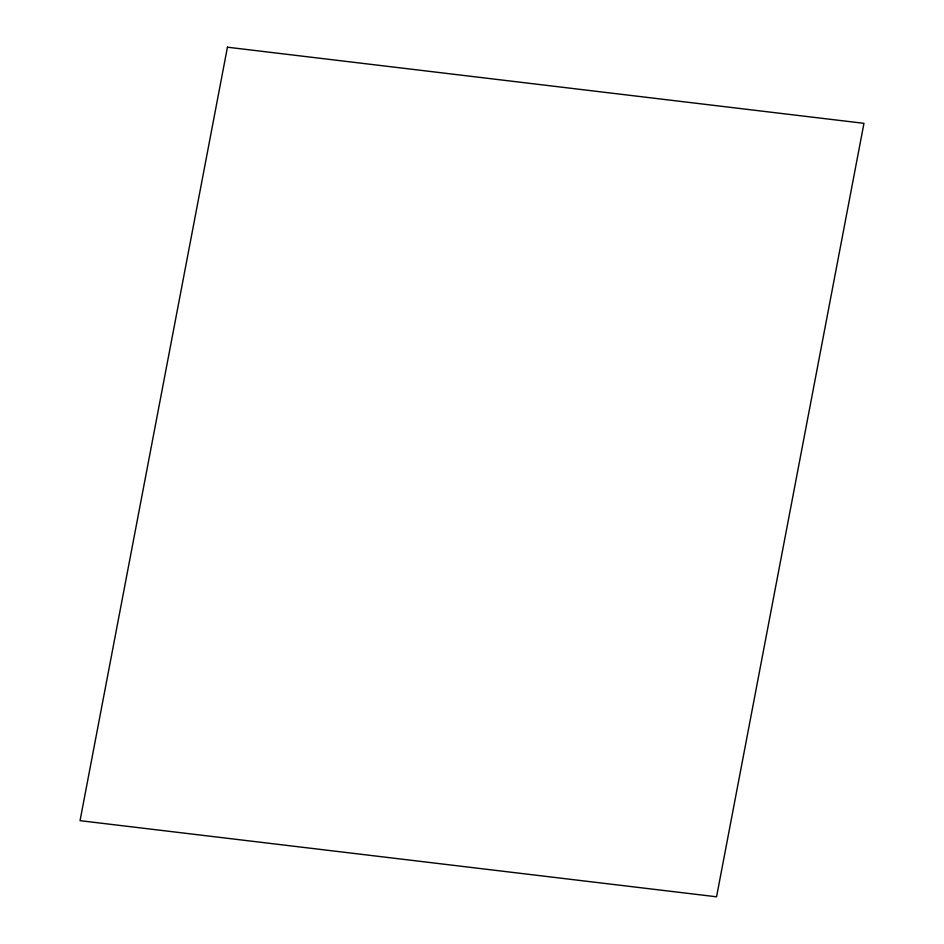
<?xml version="1.0" encoding="UTF-8"?>
<svg xmlns="http://www.w3.org/2000/svg" width="944" height="944" viewBox="0 0 944 944"><rect width="100%" height="100%" fill="white"/><g stroke="black" fill="none" stroke-linecap="round" stroke-linejoin="round"><path stroke-width="1.42" d="M227.445 47.2L80.039 820.666L716.555 896.8L863.961 123.334L227.445 47.2"/></g></svg>
